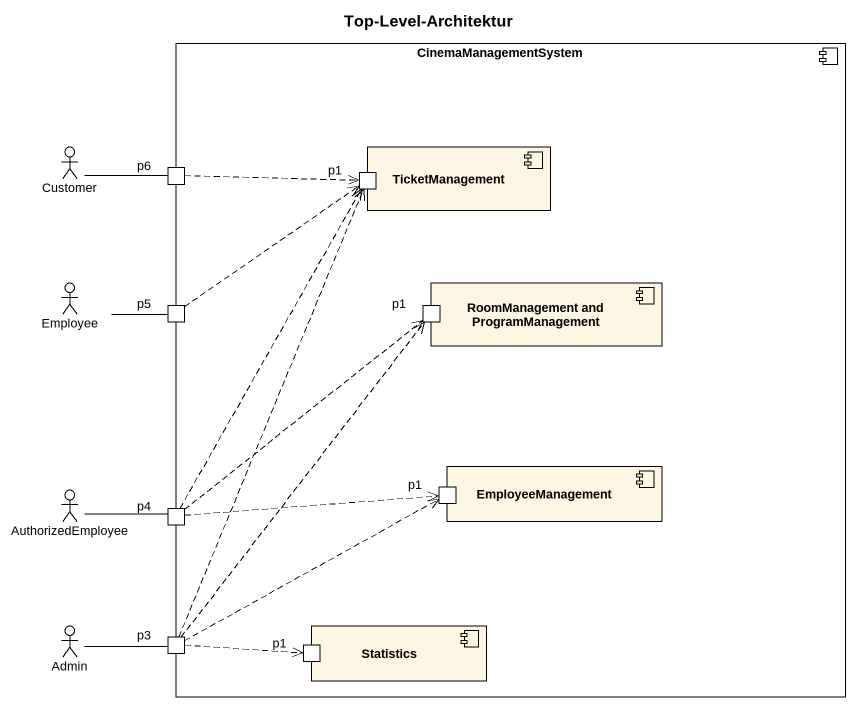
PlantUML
@startuml
title Top-Level-Architektur
component CinemaManagementSystem {
  port p6
  component TicketManagement {
    port p1
  }
  component "RoomManagement and ProgramManagement" as RoomManagement_and {
    port "p1" as p1_2
  }
  port p5
  component EmployeeManagement {
    port "p1" as p1_3
  }
  port p4
  port p3
  component Statistics {
    port "p1" as p1_4
  }
}
actor Customer
actor Employee
actor AuthorizedEmployee
actor Admin
Customer -right- CinemaManagementSystem
p6 .right.> p1
Employee -right- CinemaManagementSystem
p5 .up.> p1
AuthorizedEmployee -right- CinemaManagementSystem
p4 .up.> p1
p4 .up.> p1_2
p4 .right.> p1_3
Admin -up- CinemaManagementSystem
p3 .up.> p1
p3 .up.> p1_2
p3 .right.> p1_3
p3 .right.> p1_4
@enduml
